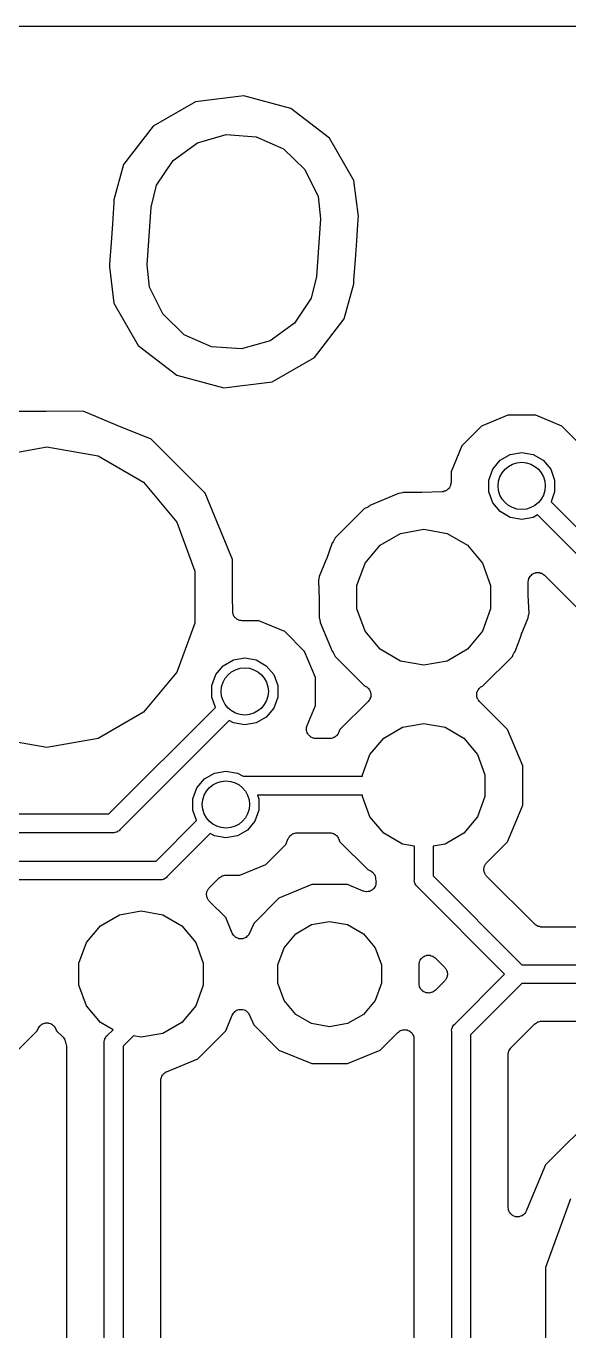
# Model space of a CAD drawing. Extents: x 240.1 to 314.9, y -176.2 to -102.8.
# Drawn here: x 286.74 to 294.06, y -120.38 to -102.79 of the extents above; entities that cross this region are included whole.
import ezdxf

# ---------------------------------------------------------------- set-up
doc = ezdxf.new("R2010")
doc.units = 0
doc.header["$MEASUREMENT"] = 0
doc.layers.add('BLACK', color=7, linetype='CONTINUOUS')

msp = doc.modelspace()

# ---------------------------------------------------------------- linework, layer by layer
at = {"layer": 'BLACK', "linetype": 'CONTINUOUS'}
for p, q in [((257.793, -102.793), (312.995, -102.793)), ((289.676, -103.731), (289.024, -103.814)), ((290.31, -103.903), (289.676, -103.731)), ((289.024, -103.814), (288.454, -104.141)), ((290.829, -104.304), (290.31, -103.903)), ((288.454, -104.141), (288.053, -104.66)), ((289.05, -104.367), (289.438, -104.256)), ((289.438, -104.256), (289.84, -104.284)), ((288.724, -104.605), (289.05, -104.367)), ((289.84, -104.284), (290.208, -104.447)), ((290.208, -104.447), (290.498, -104.727)), ((291.156, -104.874), (290.829, -104.304)), ((288.499, -104.939), (288.724, -104.605)), ((288.053, -104.66), (287.924, -105.134)), ((290.498, -104.727), (290.675, -105.089)), ((288.427, -105.232), (288.499, -104.939)), ((291.218, -105.361), (291.156, -104.874)), ((287.924, -105.134), (287.922, -105.17)), ((290.675, -105.089), (290.707, -105.389)), ((287.922, -105.17), (287.902, -105.46)), ((287.922, -105.17), (287.922, -105.17)), ((288.373, -106.011), (288.427, -105.232)), ((287.902, -105.46), (287.884, -105.713)), ((290.707, -105.389), (290.653, -106.168)), ((291.196, -105.687), (291.216, -105.397)), ((291.216, -105.397), (291.218, -105.361)), ((291.216, -105.397), (291.216, -105.397)), ((291.178, -105.94), (291.196, -105.687)), ((291.196, -105.687), (291.196, -105.687)), ((287.884, -105.713), (287.864, -106.003)), ((287.884, -105.713), (287.884, -105.713)), ((287.864, -106.003), (287.862, -106.039)), ((287.862, -106.039), (287.924, -106.526)), ((287.864, -106.003), (287.864, -106.003)), ((288.405, -106.311), (288.373, -106.011)), ((291.159, -106.216), (291.178, -105.94)), ((290.653, -106.168), (290.581, -106.461)), ((291.156, -106.266), (291.159, -106.216)), ((288.582, -106.673), (288.405, -106.311)), ((291.027, -106.74), (291.156, -106.266)), ((287.924, -106.526), (288.251, -107.096)), ((290.581, -106.461), (290.356, -106.795)), ((288.872, -106.953), (288.582, -106.673)), ((290.626, -107.259), (291.027, -106.74)), ((290.356, -106.795), (290.03, -107.033)), ((289.24, -107.116), (288.872, -106.953)), ((290.03, -107.033), (289.642, -107.144)), ((288.251, -107.096), (288.77, -107.497)), ((289.642, -107.144), (289.24, -107.116)), ((290.056, -107.586), (290.626, -107.259)), ((288.77, -107.497), (289.404, -107.669)), ((289.404, -107.669), (290.056, -107.586)), ((287.009, -107.988), (286.511, -107.988)), ((287.01, -107.988), (287.009, -107.988)), ((287.508, -107.984), (287.01, -107.988)), ((287.01, -107.988), (287.01, -107.988)), ((287.968, -108.174), (287.508, -107.984)), ((293.231, -108.037), (292.88, -108.183)), ((293.609, -108.037), (293.231, -108.037)), ((293.96, -108.183), (293.609, -108.037)), ((287.968, -108.175), (287.968, -108.174)), ((288.424, -108.359), (287.968, -108.175)), ((287.968, -108.175), (287.968, -108.175)), ((292.88, -108.183), (292.613, -108.45)), ((294.227, -108.45), (293.96, -108.183)), ((286.328, -108.587), (287.02, -108.465)), ((287.02, -108.465), (287.712, -108.587)), ((288.43, -108.363), (288.424, -108.359)), ((288.432, -108.364), (288.43, -108.363)), ((289.146, -109.078), (288.432, -108.364)), ((292.613, -108.45), (292.467, -108.801)), ((287.712, -108.587), (288.321, -108.939)), ((293.029, -108.764), (293.13, -108.644)), ((293.13, -108.644), (293.266, -108.566)), ((293.266, -108.566), (293.42, -108.539)), ((293.42, -108.539), (293.574, -108.566)), ((293.574, -108.566), (293.71, -108.644)), ((293.71, -108.644), (293.811, -108.764)), ((292.467, -108.801), (292.467, -108.943)), ((292.976, -108.912), (293.029, -108.764)), ((293.811, -108.764), (293.864, -108.912)), ((288.321, -108.939), (288.773, -109.478)), ((292.431, -109.03), (292.426, -109.036)), ((292.438, -109.024), (292.431, -109.03)), ((292.445, -109.012), (292.438, -109.024)), ((292.453, -109.001), (292.445, -109.012)), ((292.456, -108.993), (292.453, -109.001)), ((292.46, -108.986), (292.456, -108.993)), ((292.462, -108.973), (292.46, -108.986)), ((292.466, -108.959), (292.462, -108.973)), ((292.467, -108.943), (292.466, -108.951)), ((292.466, -108.951), (292.466, -108.959)), ((292.976, -109.068), (292.976, -108.912)), ((293.864, -108.912), (293.864, -109.068)), ((289.147, -109.08), (289.146, -109.078)), ((289.151, -109.087), (289.147, -109.08)), ((289.522, -109.981), (289.151, -109.087)), ((291.758, -109.094), (291.371, -109.255)), ((291.769, -109.094), (291.758, -109.094)), ((291.79, -109.089), (291.769, -109.094)), ((291.769, -109.094), (291.769, -109.094)), ((291.769, -109.094), (291.769, -109.094)), ((291.812, -109.084), (291.79, -109.089)), ((291.82, -109.081), (291.812, -109.084)), ((291.812, -109.084), (291.812, -109.084)), ((291.812, -109.084), (291.812, -109.084)), ((292.068, -109.081), (291.82, -109.081)), ((292.07, -109.081), (292.068, -109.081)), ((292.073, -109.081), (292.07, -109.081)), ((292.346, -109.07), (292.073, -109.081)), ((292.354, -109.068), (292.346, -109.07)), ((292.363, -109.068), (292.354, -109.068)), ((292.375, -109.063), (292.363, -109.068)), ((292.389, -109.06), (292.375, -109.063)), ((292.396, -109.056), (292.389, -109.06)), ((292.404, -109.053), (292.396, -109.056)), ((292.415, -109.044), (292.404, -109.053)), ((292.426, -109.036), (292.415, -109.044)), ((293.029, -109.216), (292.976, -109.068)), ((293.864, -109.068), (293.815, -109.205)), ((293.815, -109.205), (296.268, -111.658)), ((291.302, -109.296), (290.906, -109.692)), ((291.329, -109.284), (291.302, -109.296)), ((291.337, -109.279), (291.329, -109.284)), ((291.347, -109.275), (291.337, -109.279)), ((291.356, -109.267), (291.347, -109.275)), ((291.366, -109.261), (291.356, -109.267)), ((291.371, -109.255), (291.366, -109.261)), ((293.13, -109.336), (293.029, -109.216)), ((293.266, -109.414), (293.13, -109.336)), ((293.632, -109.381), (293.574, -109.414)), ((296.122, -111.871), (293.632, -109.381)), ((288.773, -109.478), (289.014, -110.138)), ((293.42, -109.441), (293.266, -109.414)), ((293.574, -109.414), (293.42, -109.441)), ((290.889, -109.727), (290.885, -109.737)), ((290.894, -109.719), (290.889, -109.727)), ((290.906, -109.692), (290.894, -109.719)), ((291.512, -109.789), (291.787, -109.63)), ((291.787, -109.63), (292.1, -109.575)), ((292.1, -109.575), (292.413, -109.63)), ((292.413, -109.63), (292.688, -109.789)), ((290.867, -109.759), (290.788, -109.976)), ((290.871, -109.756), (290.867, -109.759)), ((290.877, -109.746), (290.871, -109.756)), ((290.885, -109.737), (290.877, -109.746)), ((291.308, -110.033), (291.512, -109.789)), ((292.688, -109.789), (292.892, -110.033)), ((289.522, -110.479), (289.522, -109.981)), ((290.786, -109.981), (290.691, -110.21)), ((290.787, -109.978), (290.786, -109.981)), ((290.788, -109.976), (290.787, -109.978)), ((291.199, -110.331), (291.308, -110.033)), ((292.892, -110.033), (293.001, -110.331)), ((289.014, -110.138), (289.014, -110.842)), ((290.683, -110.261), (290.681, -110.269)), ((290.687, -110.24), (290.683, -110.261)), ((290.683, -110.261), (290.683, -110.261)), ((290.683, -110.261), (290.683, -110.261)), ((290.691, -110.218), (290.687, -110.24)), ((290.691, -110.21), (290.691, -110.218)), ((290.691, -110.218), (290.691, -110.218)), ((290.691, -110.218), (290.691, -110.218)), ((293.512, -110.267), (293.513, -110.251)), ((293.513, -110.251), (293.516, -110.246)), ((293.516, -110.246), (293.517, -110.24)), ((293.517, -110.24), (293.525, -110.226)), ((293.525, -110.226), (293.532, -110.211)), ((293.532, -110.211), (293.536, -110.207)), ((293.536, -110.207), (293.539, -110.202)), ((293.539, -110.202), (293.551, -110.191)), ((293.551, -110.191), (293.563, -110.179)), ((293.563, -110.179), (293.568, -110.177)), ((293.568, -110.177), (293.572, -110.174)), ((293.572, -110.174), (293.588, -110.168)), ((293.588, -110.168), (293.603, -110.161)), ((293.603, -110.161), (293.609, -110.16)), ((293.609, -110.16), (293.614, -110.158)), ((293.614, -110.158), (293.63, -110.158)), ((293.63, -110.158), (293.647, -110.157)), ((293.647, -110.157), (293.652, -110.158)), ((293.652, -110.158), (293.658, -110.158)), ((293.658, -110.158), (293.674, -110.164)), ((293.674, -110.164), (293.69, -110.168)), ((293.69, -110.168), (293.694, -110.172)), ((293.694, -110.172), (293.699, -110.174)), ((293.699, -110.174), (293.712, -110.184)), ((293.712, -110.184), (293.726, -110.194)), ((293.726, -110.194), (295.713, -112.181)), ((290.681, -110.269), (290.691, -110.517)), ((291.199, -110.649), (291.199, -110.331)), ((293.001, -110.331), (293.001, -110.649)), ((293.509, -110.284), (293.512, -110.267)), ((293.509, -110.458), (293.509, -110.284)), ((289.522, -110.48), (289.522, -110.479)), ((289.524, -110.682), (289.522, -110.48)), ((289.522, -110.48), (289.522, -110.48)), ((290.691, -110.517), (290.691, -110.52)), ((290.691, -110.52), (290.691, -110.522)), ((290.691, -110.522), (290.691, -110.77)), ((293.509, -110.46), (293.509, -110.458)), ((293.509, -110.463), (293.509, -110.46)), ((293.519, -110.711), (293.509, -110.463)), ((289.525, -110.692), (289.524, -110.682)), ((289.525, -110.703), (289.525, -110.692)), ((289.529, -110.713), (289.525, -110.703)), ((289.532, -110.725), (289.529, -110.713)), ((289.537, -110.734), (289.532, -110.725)), ((289.541, -110.744), (289.537, -110.734)), ((289.548, -110.753), (289.541, -110.744)), ((289.554, -110.763), (289.548, -110.753)), ((289.562, -110.77), (289.554, -110.763)), ((289.569, -110.778), (289.562, -110.77)), ((289.579, -110.784), (289.569, -110.778)), ((289.588, -110.791), (289.579, -110.784)), ((290.691, -110.77), (290.694, -110.778)), ((290.694, -110.778), (290.694, -110.778)), ((290.694, -110.778), (290.694, -110.778)), ((290.694, -110.778), (290.699, -110.8)), ((291.308, -110.947), (291.199, -110.649)), ((293.001, -110.649), (292.892, -110.947)), ((293.414, -110.999), (293.509, -110.77)), ((293.509, -110.762), (293.513, -110.74)), ((293.509, -110.77), (293.509, -110.762)), ((293.509, -110.762), (293.509, -110.762)), ((293.509, -110.762), (293.509, -110.762)), ((293.513, -110.74), (293.517, -110.719)), ((293.517, -110.719), (293.519, -110.711)), ((293.517, -110.719), (293.517, -110.719)), ((293.517, -110.719), (293.517, -110.719)), ((289.014, -110.842), (288.773, -111.502)), ((289.598, -110.795), (289.588, -110.791)), ((289.607, -110.8), (289.598, -110.795)), ((289.619, -110.802), (289.607, -110.8)), ((289.63, -110.806), (289.619, -110.802)), ((289.64, -110.806), (289.63, -110.806)), ((289.651, -110.807), (289.64, -110.806)), ((289.876, -110.807), (289.651, -110.807)), ((290.227, -110.953), (289.876, -110.807)), ((290.494, -111.22), (290.227, -110.953)), ((290.699, -110.8), (290.704, -110.821)), ((290.704, -110.821), (290.704, -110.821)), ((290.704, -110.821), (290.704, -110.821)), ((290.704, -110.821), (290.704, -110.832)), ((290.704, -110.832), (290.865, -111.219)), ((291.512, -111.191), (291.308, -110.947)), ((292.892, -110.947), (292.688, -111.191)), ((293.333, -111.221), (293.412, -111.004)), ((293.412, -111.004), (293.413, -111.002)), ((293.413, -111.002), (293.414, -110.999)), ((289.533, -111.336), (289.687, -111.309)), ((289.687, -111.309), (289.841, -111.336)), ((290.639, -111.571), (290.494, -111.22)), ((290.865, -111.219), (290.871, -111.224)), ((290.871, -111.224), (290.877, -111.234)), ((290.877, -111.234), (290.885, -111.243)), ((290.885, -111.243), (290.889, -111.253)), ((290.889, -111.253), (290.894, -111.261)), ((290.894, -111.261), (290.906, -111.288)), ((290.906, -111.288), (291.302, -111.684)), ((291.787, -111.35), (291.512, -111.191)), ((292.688, -111.191), (292.413, -111.35)), ((292.898, -111.684), (293.294, -111.288)), ((293.294, -111.288), (293.306, -111.261)), ((293.306, -111.261), (293.311, -111.253)), ((293.311, -111.253), (293.315, -111.243)), ((293.315, -111.243), (293.323, -111.234)), ((293.323, -111.234), (293.329, -111.224)), ((293.329, -111.224), (293.333, -111.221)), ((289.296, -111.534), (289.397, -111.414)), ((289.397, -111.414), (289.533, -111.336)), ((289.841, -111.336), (289.977, -111.414)), ((289.977, -111.414), (290.078, -111.534)), ((292.1, -111.405), (291.787, -111.35)), ((292.413, -111.35), (292.1, -111.405)), ((288.773, -111.502), (288.321, -112.041)), ((289.243, -111.682), (289.296, -111.534)), ((290.078, -111.534), (290.131, -111.682)), ((290.639, -111.949), (290.639, -111.571)), ((289.243, -111.838), (289.243, -111.682)), ((289.292, -111.975), (289.243, -111.838)), ((290.131, -111.838), (290.078, -111.986)), ((290.131, -111.682), (290.131, -111.838)), ((291.302, -111.684), (291.309, -111.687)), ((291.309, -111.687), (291.32, -111.695)), ((291.32, -111.695), (291.333, -111.7)), ((291.333, -111.7), (291.339, -111.706)), ((291.339, -111.706), (291.346, -111.711)), ((291.346, -111.711), (291.354, -111.722)), ((291.354, -111.722), (291.364, -111.732)), ((291.364, -111.732), (291.368, -111.739)), ((291.368, -111.739), (291.373, -111.746)), ((291.373, -111.746), (291.377, -111.759)), ((291.377, -111.759), (291.383, -111.772)), ((291.384, -111.832), (291.379, -111.845)), ((291.383, -111.772), (291.383, -111.78)), ((291.383, -111.78), (291.386, -111.788)), ((291.387, -111.816), (291.384, -111.824)), ((291.384, -111.824), (291.384, -111.832)), ((291.386, -111.788), (291.385, -111.802)), ((291.385, -111.802), (291.387, -111.816)), ((292.813, -111.816), (292.815, -111.802)), ((292.816, -111.824), (292.813, -111.816)), ((292.814, -111.788), (292.817, -111.78)), ((292.815, -111.802), (292.814, -111.788)), ((292.816, -111.832), (292.816, -111.824)), ((292.821, -111.845), (292.816, -111.832)), ((292.817, -111.772), (292.823, -111.759)), ((292.817, -111.78), (292.817, -111.772)), ((292.823, -111.759), (292.827, -111.746)), ((292.827, -111.746), (292.832, -111.739)), ((292.832, -111.739), (292.836, -111.732)), ((292.836, -111.732), (292.846, -111.722)), ((292.846, -111.722), (292.854, -111.711)), ((292.854, -111.711), (292.861, -111.706)), ((292.861, -111.706), (292.867, -111.7)), ((292.867, -111.7), (292.88, -111.695)), ((292.88, -111.695), (292.891, -111.687)), ((292.891, -111.687), (292.898, -111.684)), ((287.856, -113.411), (289.292, -111.975)), ((290.078, -111.986), (289.977, -112.106)), ((290.528, -112.219), (290.639, -111.949)), ((291.35, -111.894), (290.97, -112.275)), ((291.358, -111.883), (291.35, -111.894)), ((291.367, -111.873), (291.358, -111.883)), ((291.37, -111.865), (291.367, -111.873)), ((291.375, -111.858), (291.37, -111.865)), ((291.379, -111.845), (291.375, -111.858)), ((292.825, -111.858), (292.821, -111.845)), ((292.83, -111.865), (292.825, -111.858)), ((292.833, -111.873), (292.83, -111.865)), ((292.842, -111.883), (292.833, -111.873)), ((292.85, -111.894), (292.842, -111.883)), ((293.23, -112.275), (292.85, -111.894)), ((288.321, -112.041), (287.712, -112.393)), ((289.475, -112.151), (288.003, -113.624)), ((289.533, -112.184), (289.475, -112.151)), ((289.687, -112.211), (289.533, -112.184)), ((289.841, -112.184), (289.687, -112.211)), ((289.977, -112.106), (289.841, -112.184)), ((291.813, -112.242), (292.1, -112.192)), ((292.1, -112.192), (292.387, -112.242)), ((290.518, -112.262), (290.52, -112.254)), ((290.52, -112.276), (290.518, -112.262)), ((290.52, -112.246), (290.525, -112.233)), ((290.52, -112.254), (290.52, -112.246)), ((290.52, -112.29), (290.52, -112.276)), ((290.523, -112.298), (290.52, -112.29)), ((290.524, -112.306), (290.523, -112.298)), ((290.53, -112.318), (290.524, -112.306)), ((290.525, -112.233), (290.528, -112.219)), ((290.535, -112.331), (290.53, -112.318)), ((290.54, -112.338), (290.535, -112.331)), ((290.544, -112.345), (290.54, -112.338)), ((290.554, -112.355), (290.544, -112.345)), ((290.563, -112.365), (290.554, -112.355)), ((290.571, -112.369), (290.563, -112.365)), ((290.577, -112.375), (290.571, -112.369)), ((290.916, -112.365), (290.904, -112.372)), ((290.922, -112.359), (290.916, -112.365)), ((290.928, -112.354), (290.922, -112.359)), ((290.936, -112.342), (290.928, -112.354)), ((290.945, -112.331), (290.936, -112.342)), ((290.948, -112.324), (290.945, -112.331)), ((290.952, -112.317), (290.948, -112.324)), ((290.97, -112.275), (290.952, -112.317)), ((291.561, -112.388), (291.813, -112.242)), ((292.387, -112.242), (292.639, -112.388)), ((293.433, -112.765), (293.23, -112.275)), ((287.02, -112.515), (286.328, -112.393)), ((287.712, -112.393), (287.02, -112.515)), ((290.59, -112.38), (290.577, -112.375)), ((290.602, -112.387), (290.59, -112.38)), ((290.61, -112.389), (290.602, -112.387)), ((290.618, -112.392), (290.61, -112.389)), ((290.631, -112.393), (290.618, -112.392)), ((290.645, -112.395), (290.631, -112.393)), ((290.835, -112.395), (290.645, -112.395)), ((290.843, -112.394), (290.835, -112.395)), ((290.851, -112.394), (290.843, -112.394)), ((290.865, -112.39), (290.851, -112.394)), ((290.878, -112.387), (290.865, -112.39)), ((290.885, -112.383), (290.878, -112.387)), ((290.893, -112.381), (290.885, -112.383)), ((290.904, -112.372), (290.893, -112.381)), ((291.374, -112.611), (291.561, -112.388)), ((292.639, -112.388), (292.826, -112.611)), ((291.274, -112.884), (291.374, -112.611)), ((292.826, -112.611), (292.925, -112.884)), ((289.143, -112.938), (289.279, -112.86)), ((289.279, -112.86), (289.433, -112.833)), ((289.433, -112.833), (289.587, -112.86)), ((289.587, -112.86), (289.665, -112.904)), ((291.274, -112.903), (291.274, -112.884)), ((292.925, -112.884), (292.925, -113.176)), ((293.433, -113.295), (293.433, -112.765)), ((288.988, -113.206), (289.042, -113.058)), ((289.042, -113.058), (289.143, -112.938)), ((289.665, -112.904), (289.676, -112.902)), ((289.676, -112.902), (289.693, -112.903)), ((289.693, -112.903), (291.274, -112.903)), ((288.988, -113.362), (288.988, -113.206)), ((291.274, -113.157), (289.86, -113.157)), ((289.86, -113.157), (289.877, -113.206)), ((289.877, -113.206), (289.877, -113.362)), ((291.274, -113.176), (291.274, -113.157)), ((291.374, -113.449), (291.274, -113.176)), ((292.925, -113.176), (292.826, -113.449)), ((286.311, -113.411), (287.856, -113.411)), ((289.038, -113.499), (288.988, -113.362)), ((289.877, -113.362), (289.824, -113.51)), ((293.23, -113.785), (293.433, -113.295)), ((288.491, -114.046), (289.038, -113.499)), ((289.824, -113.51), (289.723, -113.63)), ((291.561, -113.672), (291.374, -113.449)), ((292.826, -113.449), (292.639, -113.672)), ((287.903, -113.665), (286.264, -113.665)), ((287.92, -113.666), (287.903, -113.665)), ((287.936, -113.662), (287.92, -113.666)), ((287.953, -113.659), (287.936, -113.662)), ((287.958, -113.656), (287.953, -113.659)), ((287.964, -113.655), (287.958, -113.656)), ((287.977, -113.645), (287.964, -113.655)), ((287.992, -113.637), (287.977, -113.645)), ((288.003, -113.624), (287.992, -113.637)), ((289.221, -113.675), (288.638, -114.259)), ((289.279, -113.708), (289.221, -113.675)), ((289.433, -113.735), (289.279, -113.708)), ((289.587, -113.708), (289.433, -113.735)), ((289.723, -113.63), (289.587, -113.708)), ((290.24, -113.824), (290.274, -113.743)), ((290.274, -113.743), (290.278, -113.736)), ((290.278, -113.736), (290.281, -113.728)), ((290.281, -113.728), (290.29, -113.718)), ((290.29, -113.718), (290.297, -113.706)), ((290.297, -113.706), (290.304, -113.701)), ((290.304, -113.701), (290.309, -113.695)), ((290.309, -113.695), (290.321, -113.688)), ((290.321, -113.688), (290.332, -113.679)), ((290.332, -113.679), (290.34, -113.677)), ((290.34, -113.677), (290.348, -113.673)), ((290.348, -113.673), (290.361, -113.67)), ((290.361, -113.67), (290.374, -113.666)), ((290.374, -113.666), (290.383, -113.666)), ((290.383, -113.666), (290.391, -113.665)), ((290.391, -113.665), (290.835, -113.665)), ((290.835, -113.665), (290.843, -113.666)), ((290.843, -113.666), (290.851, -113.666)), ((290.851, -113.666), (290.865, -113.67)), ((290.865, -113.67), (290.878, -113.673)), ((290.878, -113.673), (290.885, -113.677)), ((290.885, -113.677), (290.893, -113.679)), ((290.893, -113.679), (290.904, -113.688)), ((290.904, -113.688), (290.916, -113.695)), ((290.916, -113.695), (290.922, -113.701)), ((290.922, -113.701), (290.928, -113.706)), ((290.928, -113.706), (290.936, -113.718)), ((290.936, -113.718), (290.945, -113.728)), ((290.945, -113.728), (290.948, -113.736)), ((290.948, -113.736), (290.952, -113.743)), ((290.952, -113.743), (290.97, -113.785)), ((291.813, -113.818), (291.561, -113.672)), ((292.639, -113.672), (292.387, -113.818)), ((289.973, -114.091), (290.24, -113.824)), ((290.97, -113.785), (291.345, -114.16)), ((291.973, -113.846), (291.813, -113.818)), ((291.973, -114.294), (291.973, -113.846)), ((292.387, -113.818), (292.227, -113.846)), ((292.227, -113.846), (292.227, -114.247)), ((292.947, -114.069), (293.23, -113.785)), ((282.708, -114.046), (288.491, -114.046)), ((289.622, -114.236), (289.973, -114.091)), ((292.913, -114.137), (292.914, -114.126)), ((292.914, -114.126), (292.919, -114.116)), ((292.919, -114.116), (292.921, -114.105)), ((292.921, -114.105), (292.928, -114.096)), ((292.928, -114.096), (292.933, -114.086)), ((292.933, -114.086), (292.94, -114.078)), ((292.94, -114.078), (292.947, -114.069)), ((288.538, -114.3), (282.755, -114.3)), ((288.555, -114.301), (288.538, -114.3)), ((288.572, -114.297), (288.555, -114.301)), ((288.588, -114.294), (288.572, -114.297)), ((288.593, -114.291), (288.588, -114.294)), ((288.599, -114.29), (288.593, -114.291)), ((288.612, -114.28), (288.599, -114.29)), ((288.627, -114.272), (288.612, -114.28)), ((288.638, -114.259), (288.627, -114.272)), ((289.209, -114.406), (289.341, -114.274)), ((289.341, -114.274), (289.346, -114.27)), ((289.346, -114.27), (289.349, -114.266)), ((289.349, -114.266), (289.364, -114.258)), ((289.364, -114.258), (289.377, -114.248)), ((289.377, -114.248), (289.383, -114.247)), ((289.383, -114.247), (289.388, -114.244)), ((289.388, -114.244), (289.404, -114.241)), ((289.404, -114.241), (289.42, -114.237)), ((289.42, -114.237), (289.426, -114.237)), ((289.426, -114.237), (289.431, -114.236)), ((289.431, -114.236), (289.622, -114.236)), ((291.345, -114.16), (291.374, -114.173)), ((291.374, -114.173), (291.391, -114.184)), ((291.391, -114.184), (291.409, -114.194)), ((291.409, -114.194), (291.41, -114.195)), ((291.41, -114.195), (291.411, -114.196)), ((291.411, -114.196), (291.423, -114.213)), ((291.423, -114.213), (291.436, -114.229)), ((291.436, -114.229), (291.437, -114.23)), ((291.437, -114.23), (291.438, -114.231)), ((291.438, -114.231), (291.444, -114.251)), ((291.444, -114.251), (291.451, -114.271)), ((291.451, -114.273), (291.45, -114.289)), ((291.45, -114.289), (291.454, -114.309)), ((291.451, -114.271), (291.451, -114.272)), ((291.451, -114.272), (291.451, -114.273)), ((291.972, -114.311), (291.973, -114.294)), ((292.227, -114.247), (293.423, -115.443)), ((292.91, -114.148), (292.913, -114.137)), ((292.911, -114.159), (292.91, -114.148)), ((292.91, -114.17), (292.911, -114.159)), ((292.913, -114.181), (292.91, -114.17)), ((292.914, -114.192), (292.913, -114.181)), ((292.919, -114.202), (292.914, -114.192)), ((292.921, -114.213), (292.919, -114.202)), ((292.928, -114.222), (292.921, -114.213)), ((292.933, -114.232), (292.928, -114.222)), ((292.94, -114.24), (292.933, -114.232)), ((292.947, -114.249), (292.94, -114.24)), ((293.596, -114.898), (292.947, -114.249)), ((289.173, -114.485), (289.175, -114.474)), ((289.175, -114.474), (289.176, -114.463)), ((289.176, -114.463), (289.181, -114.453)), ((289.181, -114.453), (289.184, -114.442)), ((289.184, -114.442), (289.19, -114.433)), ((289.19, -114.433), (289.195, -114.423)), ((289.195, -114.423), (289.203, -114.415)), ((289.203, -114.415), (289.209, -114.406)), ((290.59, -114.363), (290.147, -114.547)), ((291.07, -114.363), (290.59, -114.363)), ((291.281, -114.451), (291.07, -114.363)), ((291.285, -114.452), (291.281, -114.451)), ((291.289, -114.454), (291.285, -114.452)), ((291.307, -114.457), (291.289, -114.454)), ((291.324, -114.461), (291.307, -114.457)), ((291.328, -114.46), (291.324, -114.461)), ((291.333, -114.461), (291.328, -114.46)), ((291.35, -114.457), (291.333, -114.461)), ((291.368, -114.455), (291.35, -114.457)), ((291.372, -114.453), (291.368, -114.455)), ((291.376, -114.452), (291.372, -114.453)), ((291.391, -114.443), (291.376, -114.452)), ((291.407, -114.434), (291.391, -114.443)), ((291.41, -114.431), (291.407, -114.434)), ((291.413, -114.429), (291.41, -114.431)), ((291.425, -114.415), (291.413, -114.429)), ((291.437, -114.402), (291.425, -114.415)), ((291.438, -114.398), (291.437, -114.402)), ((291.441, -114.395), (291.438, -114.398)), ((291.447, -114.378), (291.441, -114.395)), ((291.454, -114.361), (291.447, -114.378)), ((291.454, -114.309), (291.454, -114.313)), ((291.454, -114.313), (291.456, -114.317)), ((291.455, -114.353), (291.454, -114.357)), ((291.454, -114.357), (291.454, -114.361)), ((291.456, -114.317), (291.455, -114.335)), ((291.455, -114.335), (291.455, -114.353)), ((291.976, -114.328), (291.972, -114.311)), ((291.979, -114.344), (291.976, -114.328)), ((291.982, -114.349), (291.979, -114.344)), ((291.983, -114.355), (291.982, -114.349)), ((291.993, -114.368), (291.983, -114.355)), ((292.001, -114.383), (291.993, -114.368)), ((292.014, -114.394), (292.001, -114.383)), ((293.19, -115.57), (292.014, -114.394)), ((289.173, -114.496), (289.173, -114.485)), ((289.173, -114.507), (289.173, -114.496)), ((289.175, -114.517), (289.173, -114.507)), ((289.176, -114.528), (289.175, -114.517)), ((289.181, -114.539), (289.176, -114.528)), ((289.184, -114.549), (289.181, -114.539)), ((289.19, -114.558), (289.184, -114.549)), ((289.195, -114.568), (289.19, -114.558)), ((289.203, -114.576), (289.195, -114.568)), ((289.209, -114.585), (289.203, -114.576)), ((289.431, -114.807), (289.209, -114.585)), ((290.147, -114.547), (289.807, -114.887)), ((287.743, -114.918), (287.999, -114.77)), ((287.999, -114.77), (288.29, -114.719)), ((288.29, -114.719), (288.581, -114.77)), ((288.581, -114.77), (288.837, -114.918)), ((289.518, -115.018), (289.431, -114.807)), ((287.553, -115.144), (287.743, -114.918)), ((288.837, -114.918), (289.027, -115.144)), ((289.807, -114.887), (289.753, -115.018)), ((290.374, -115.027), (290.587, -114.903)), ((290.587, -114.903), (290.83, -114.861)), ((290.83, -114.861), (291.073, -114.903)), ((291.073, -114.903), (291.286, -115.027)), ((293.6, -114.901), (293.596, -114.898)), ((293.604, -114.905), (293.6, -114.901)), ((293.618, -114.914), (293.604, -114.905)), ((293.632, -114.923), (293.618, -114.914)), ((293.637, -114.925), (293.632, -114.923)), ((293.642, -114.927), (293.637, -114.925)), ((293.659, -114.93), (293.642, -114.927)), ((293.675, -114.935), (293.659, -114.93)), ((293.68, -114.934), (293.675, -114.935)), ((293.686, -114.935), (293.68, -114.934)), ((300.039, -114.935), (293.686, -114.935)), ((287.452, -115.422), (287.553, -115.144)), ((289.027, -115.144), (289.128, -115.422)), ((289.527, -115.032), (289.518, -115.018)), ((289.535, -115.046), (289.527, -115.032)), ((289.539, -115.05), (289.535, -115.046)), ((289.542, -115.055), (289.539, -115.05)), ((289.555, -115.065), (289.542, -115.055)), ((289.567, -115.076), (289.555, -115.065)), ((289.573, -115.078), (289.567, -115.076)), ((289.577, -115.082), (289.573, -115.078)), ((289.593, -115.087), (289.577, -115.082)), ((289.608, -115.093), (289.593, -115.087)), ((289.614, -115.093), (289.608, -115.093)), ((289.619, -115.095), (289.614, -115.093)), ((289.636, -115.094), (289.619, -115.095)), ((289.652, -115.095), (289.636, -115.094)), ((289.658, -115.093), (289.652, -115.095)), ((289.663, -115.093), (289.658, -115.093)), ((289.678, -115.087), (289.663, -115.093)), ((289.694, -115.082), (289.678, -115.087)), ((289.699, -115.078), (289.694, -115.082)), ((289.704, -115.076), (289.699, -115.078)), ((289.716, -115.065), (289.704, -115.076)), ((289.729, -115.055), (289.716, -115.065)), ((289.732, -115.05), (289.729, -115.055)), ((289.736, -115.046), (289.732, -115.05)), ((289.744, -115.032), (289.736, -115.046)), ((289.753, -115.018), (289.744, -115.032)), ((290.216, -115.215), (290.374, -115.027)), ((291.286, -115.027), (291.444, -115.215)), ((290.131, -115.447), (290.216, -115.215)), ((291.444, -115.215), (291.529, -115.447)), ((292.063, -115.364), (292.066, -115.359)), ((292.066, -115.359), (292.079, -115.349)), ((292.079, -115.349), (292.091, -115.337)), ((292.091, -115.337), (292.096, -115.335)), ((292.096, -115.335), (292.1, -115.331)), ((292.1, -115.331), (292.116, -115.325)), ((292.116, -115.325), (292.131, -115.318)), ((292.131, -115.318), (292.136, -115.318)), ((292.136, -115.318), (292.141, -115.316)), ((292.141, -115.316), (292.158, -115.316)), ((292.158, -115.316), (292.175, -115.315)), ((292.175, -115.315), (292.18, -115.316)), ((292.18, -115.316), (292.186, -115.316)), ((292.186, -115.316), (292.201, -115.322)), ((292.201, -115.322), (292.217, -115.326)), ((292.217, -115.326), (292.222, -115.329)), ((292.222, -115.329), (292.227, -115.331)), ((292.227, -115.331), (292.24, -115.342)), ((292.24, -115.342), (292.253, -115.351)), ((292.253, -115.351), (292.382, -115.48)), ((287.452, -115.718), (287.452, -115.422)), ((289.128, -115.422), (289.128, -115.718)), ((290.131, -115.693), (290.131, -115.447)), ((291.529, -115.447), (291.529, -115.693)), ((292.036, -115.441), (292.039, -115.425)), ((292.036, -115.699), (292.036, -115.441)), ((292.039, -115.425), (292.041, -115.408)), ((292.041, -115.408), (292.043, -115.403)), ((292.043, -115.403), (292.044, -115.398)), ((292.044, -115.398), (292.052, -115.383)), ((292.052, -115.383), (292.059, -115.368)), ((292.059, -115.368), (292.063, -115.364)), ((292.382, -115.48), (292.389, -115.489)), ((292.389, -115.489), (292.396, -115.497)), ((292.396, -115.497), (292.401, -115.507)), ((292.401, -115.507), (292.407, -115.516)), ((292.407, -115.516), (292.41, -115.527)), ((292.41, -115.527), (292.415, -115.537)), ((293.423, -115.443), (300.302, -115.443)), ((290.216, -115.925), (290.131, -115.693)), ((291.529, -115.693), (291.444, -115.925)), ((292.039, -115.715), (292.036, -115.699)), ((292.382, -115.66), (292.253, -115.789)), ((292.389, -115.651), (292.382, -115.66)), ((292.396, -115.643), (292.389, -115.651)), ((292.401, -115.633), (292.396, -115.643)), ((292.407, -115.624), (292.401, -115.633)), ((292.41, -115.613), (292.407, -115.624)), ((292.415, -115.603), (292.41, -115.613)), ((292.415, -115.537), (292.416, -115.548)), ((292.416, -115.592), (292.415, -115.603)), ((292.416, -115.548), (292.419, -115.559)), ((292.419, -115.581), (292.416, -115.592)), ((292.419, -115.559), (292.418, -115.57)), ((292.418, -115.57), (292.419, -115.581)), ((292.517, -116.243), (293.19, -115.57)), ((293.423, -115.697), (292.73, -116.39)), ((300.349, -115.697), (293.423, -115.697)), ((287.553, -115.996), (287.452, -115.718)), ((289.128, -115.718), (289.027, -115.996)), ((292.041, -115.732), (292.039, -115.715)), ((292.043, -115.737), (292.041, -115.732)), ((292.044, -115.742), (292.043, -115.737)), ((292.052, -115.757), (292.044, -115.742)), ((292.059, -115.772), (292.052, -115.757)), ((292.063, -115.776), (292.059, -115.772)), ((292.066, -115.781), (292.063, -115.776)), ((292.079, -115.791), (292.066, -115.781)), ((292.091, -115.803), (292.079, -115.791)), ((292.096, -115.805), (292.091, -115.803)), ((292.1, -115.809), (292.096, -115.805)), ((292.116, -115.815), (292.1, -115.809)), ((292.131, -115.822), (292.116, -115.815)), ((292.136, -115.822), (292.131, -115.822)), ((292.141, -115.824), (292.136, -115.822)), ((292.158, -115.824), (292.141, -115.824)), ((292.175, -115.825), (292.158, -115.824)), ((292.18, -115.824), (292.175, -115.825)), ((292.186, -115.824), (292.18, -115.824)), ((292.201, -115.818), (292.186, -115.824)), ((292.217, -115.814), (292.201, -115.818)), ((292.222, -115.811), (292.217, -115.814)), ((292.227, -115.809), (292.222, -115.811)), ((292.24, -115.798), (292.227, -115.809)), ((292.253, -115.789), (292.24, -115.798)), ((287.743, -116.222), (287.553, -115.996)), ((289.027, -115.996), (288.837, -116.222)), ((289.555, -116.075), (289.567, -116.064)), ((289.567, -116.064), (289.573, -116.062)), ((289.573, -116.062), (289.577, -116.058)), ((289.577, -116.058), (289.593, -116.053)), ((289.593, -116.053), (289.608, -116.047)), ((289.608, -116.047), (289.614, -116.047)), ((289.614, -116.047), (289.619, -116.045)), ((289.619, -116.045), (289.636, -116.046)), ((289.636, -116.046), (289.652, -116.045)), ((289.652, -116.045), (289.658, -116.047)), ((289.658, -116.047), (289.663, -116.047)), ((289.663, -116.047), (289.678, -116.053)), ((289.678, -116.053), (289.694, -116.058)), ((289.694, -116.058), (289.699, -116.062)), ((289.699, -116.062), (289.704, -116.064)), ((289.704, -116.064), (289.716, -116.075)), ((290.374, -116.113), (290.216, -115.925)), ((291.444, -115.925), (291.286, -116.113)), ((286.961, -116.241), (286.977, -116.236)), ((286.977, -116.236), (286.993, -116.23)), ((286.993, -116.23), (286.998, -116.229)), ((286.998, -116.229), (287.003, -116.228)), ((287.003, -116.228), (287.02, -116.228)), ((287.02, -116.228), (287.037, -116.228)), ((287.037, -116.228), (287.042, -116.229)), ((287.042, -116.229), (287.047, -116.23)), ((287.047, -116.23), (287.063, -116.236)), ((287.063, -116.236), (287.079, -116.241)), ((287.911, -116.319), (287.743, -116.222)), ((288.837, -116.222), (288.581, -116.37)), ((289.431, -116.333), (289.518, -116.122)), ((289.518, -116.122), (289.527, -116.108)), ((289.527, -116.108), (289.535, -116.094)), ((289.535, -116.094), (289.539, -116.09)), ((289.539, -116.09), (289.542, -116.085)), ((289.542, -116.085), (289.555, -116.075)), ((289.716, -116.075), (289.729, -116.085)), ((289.729, -116.085), (289.732, -116.09)), ((289.732, -116.09), (289.736, -116.094)), ((289.736, -116.094), (289.744, -116.108)), ((289.744, -116.108), (289.753, -116.122)), ((289.753, -116.122), (289.807, -116.253)), ((290.587, -116.236), (290.374, -116.113)), ((290.83, -116.279), (290.587, -116.236)), ((291.073, -116.236), (290.83, -116.279)), ((291.286, -116.113), (291.073, -116.236)), ((293.596, -116.242), (293.6, -116.239)), ((293.6, -116.239), (293.604, -116.235)), ((293.604, -116.235), (293.618, -116.226)), ((293.618, -116.226), (293.632, -116.217)), ((293.632, -116.217), (293.637, -116.215)), ((293.637, -116.215), (293.642, -116.213)), ((293.642, -116.213), (293.659, -116.21)), ((293.659, -116.21), (293.675, -116.205)), ((293.675, -116.205), (293.68, -116.206)), ((293.68, -116.206), (293.686, -116.205)), ((293.686, -116.205), (300.28, -116.205)), ((286.513, -116.711), (286.891, -116.333)), ((286.891, -116.333), (286.903, -116.305)), ((286.903, -116.305), (286.912, -116.291)), ((286.912, -116.291), (286.919, -116.276)), ((286.919, -116.276), (286.923, -116.273)), ((286.923, -116.273), (286.926, -116.268)), ((286.926, -116.268), (286.94, -116.258)), ((286.94, -116.258), (286.952, -116.246)), ((286.952, -116.246), (286.957, -116.244)), ((286.957, -116.244), (286.961, -116.241)), ((287.079, -116.241), (287.083, -116.244)), ((287.083, -116.244), (287.088, -116.246)), ((287.088, -116.246), (287.1, -116.258)), ((287.1, -116.258), (287.114, -116.268)), ((287.114, -116.268), (287.117, -116.273)), ((287.117, -116.273), (287.121, -116.276)), ((287.121, -116.276), (287.128, -116.291)), ((287.128, -116.291), (287.137, -116.305)), ((287.137, -116.305), (287.149, -116.333)), ((287.149, -116.333), (287.237, -116.421)), ((287.813, -116.422), (287.821, -116.407)), ((287.821, -116.407), (287.834, -116.396)), ((287.834, -116.396), (287.911, -116.319)), ((288.187, -116.403), (288.047, -116.543)), ((288.29, -116.421), (288.187, -116.403)), ((288.581, -116.37), (288.29, -116.421)), ((289.053, -116.711), (289.431, -116.333)), ((289.807, -116.253), (290.147, -116.593)), ((291.513, -116.593), (291.751, -116.355)), ((291.751, -116.355), (291.765, -116.346)), ((291.765, -116.346), (291.777, -116.335)), ((291.777, -116.335), (291.783, -116.333)), ((291.783, -116.333), (291.787, -116.33)), ((291.787, -116.33), (291.803, -116.325)), ((291.803, -116.325), (291.819, -116.32)), ((291.819, -116.32), (291.825, -116.32)), ((291.825, -116.32), (291.83, -116.318)), ((291.83, -116.318), (291.846, -116.32)), ((291.846, -116.32), (291.863, -116.32)), ((291.863, -116.32), (291.868, -116.322)), ((291.868, -116.322), (291.874, -116.322)), ((291.874, -116.322), (291.889, -116.329)), ((291.889, -116.329), (291.904, -116.335)), ((291.904, -116.335), (291.909, -116.338)), ((291.909, -116.338), (291.914, -116.341)), ((291.914, -116.341), (291.926, -116.353)), ((291.926, -116.353), (291.938, -116.363)), ((291.938, -116.363), (291.941, -116.368)), ((291.941, -116.368), (291.945, -116.372)), ((291.945, -116.372), (291.952, -116.387)), ((291.952, -116.387), (291.96, -116.401)), ((291.96, -116.401), (291.961, -116.407)), ((291.961, -116.407), (291.964, -116.412)), ((291.964, -116.412), (291.965, -116.429)), ((292.475, -116.326), (292.479, -116.309)), ((292.476, -116.343), (292.475, -116.326)), ((292.476, -128.14), (292.476, -116.343)), ((292.479, -116.309), (292.482, -116.293)), ((292.482, -116.293), (292.485, -116.288)), ((292.485, -116.288), (292.486, -116.282)), ((292.486, -116.282), (292.496, -116.269)), ((292.496, -116.269), (292.504, -116.254)), ((292.504, -116.254), (292.517, -116.243)), ((292.73, -116.39), (292.73, -128.093)), ((293.275, -116.563), (293.596, -116.242)), ((287.237, -116.421), (287.246, -116.433)), ((287.246, -116.433), (287.256, -116.445)), ((287.256, -116.445), (287.258, -116.451)), ((287.258, -116.451), (287.262, -116.457)), ((287.262, -116.457), (287.266, -116.472)), ((287.266, -116.472), (287.272, -116.486)), ((287.272, -116.486), (287.283, -116.54)), ((287.283, -116.54), (287.283, -116.553)), ((287.283, -116.553), (287.285, -116.565)), ((287.285, -116.565), (287.285, -119.835)), ((287.792, -116.479), (287.796, -116.462)), ((287.793, -116.496), (287.792, -116.479)), ((287.793, -119.899), (287.793, -116.496)), ((287.796, -116.462), (287.799, -116.446)), ((287.799, -116.446), (287.802, -116.441)), ((287.802, -116.441), (287.803, -116.435)), ((287.803, -116.435), (287.813, -116.422)), ((288.047, -116.543), (288.047, -125.937)), ((291.965, -116.429), (291.968, -116.445)), ((291.968, -116.445), (291.968, -128.004)), ((293.25, -116.599), (293.259, -116.585)), ((293.259, -116.585), (293.268, -116.571)), ((293.268, -116.571), (293.272, -116.567)), ((293.272, -116.567), (293.275, -116.563)), ((288.633, -116.885), (289.053, -116.711)), ((290.147, -116.593), (290.59, -116.776)), ((291.07, -116.776), (291.513, -116.593)), ((293.238, -116.642), (293.243, -116.626)), ((293.239, -116.647), (293.238, -116.642)), ((293.238, -116.653), (293.239, -116.647)), ((293.238, -118.716), (293.238, -116.653)), ((293.243, -116.626), (293.246, -116.609)), ((293.246, -116.609), (293.248, -116.604)), ((293.248, -116.604), (293.25, -116.599)), ((288.569, -116.944), (288.578, -116.933)), ((288.578, -116.933), (288.585, -116.921)), ((288.585, -116.921), (288.591, -116.915)), ((288.591, -116.915), (288.596, -116.909)), ((288.596, -116.909), (288.608, -116.901)), ((288.608, -116.901), (288.618, -116.892)), ((288.618, -116.892), (288.626, -116.889)), ((288.626, -116.889), (288.633, -116.885)), ((290.59, -116.776), (291.07, -116.776)), ((288.555, -117.002), (288.556, -116.994)), ((288.555, -122.914), (288.555, -117.002)), ((288.556, -116.986), (288.56, -116.972)), ((288.556, -116.994), (288.556, -116.986)), ((288.56, -116.972), (288.563, -116.959)), ((288.563, -116.959), (288.567, -116.952)), ((288.567, -116.952), (288.569, -116.944)), ((294.674, -117.208), (293.741, -118.141)), ((293.741, -118.141), (293.491, -118.744)), ((293.745, -119.521), (294.083, -118.593)), ((293.241, -118.735), (293.238, -118.716)), ((293.244, -118.754), (293.241, -118.735)), ((293.245, -118.756), (293.244, -118.754)), ((293.246, -118.759), (293.245, -118.756)), ((293.255, -118.776), (293.246, -118.759)), ((293.264, -118.793), (293.255, -118.776)), ((293.266, -118.795), (293.264, -118.793)), ((293.268, -118.798), (293.266, -118.795)), ((293.282, -118.81), (293.268, -118.798)), ((293.296, -118.823), (293.282, -118.81)), ((293.299, -118.824), (293.296, -118.823)), ((293.301, -118.826), (293.299, -118.824)), ((293.319, -118.832), (293.301, -118.826)), ((293.337, -118.84), (293.319, -118.832)), ((293.34, -118.84), (293.337, -118.84)), ((293.343, -118.841), (293.34, -118.84)), ((293.362, -118.841), (293.343, -118.841)), ((293.381, -118.842), (293.362, -118.841)), ((293.384, -118.841), (293.381, -118.842)), ((293.387, -118.841), (293.384, -118.841)), ((293.405, -118.834), (293.387, -118.841)), ((293.423, -118.829), (293.405, -118.834)), ((293.426, -118.827), (293.423, -118.829)), ((293.428, -118.826), (293.426, -118.827)), ((293.443, -118.814), (293.428, -118.826)), ((293.458, -118.802), (293.443, -118.814)), ((293.46, -118.799), (293.458, -118.802)), ((293.462, -118.798), (293.46, -118.799)), ((293.472, -118.781), (293.462, -118.798)), ((293.482, -118.765), (293.472, -118.781)), ((293.491, -118.744), (293.482, -118.765)), ((293.491, -118.744), (293.491, -118.744)), ((293.491, -118.744), (293.491, -118.744)), ((293.745, -120.509), (293.745, -119.521)), ((287.285, -119.835), (287.285, -119.835)), ((287.285, -119.835), (287.285, -125.915)), ((287.793, -125.984), (287.793, -119.899)), ((287.793, -119.899), (287.793, -119.899))]:
    msp.add_line(p, q, dxfattribs=at)
at = {"layer": 'BLACK'}
for centre in [(293.42, -108.99), (289.687, -111.76), (289.433, -113.284)]:
    msp.add_circle(centre, 0.318, dxfattribs=at)

doc.saveas('drawing.dxf')
